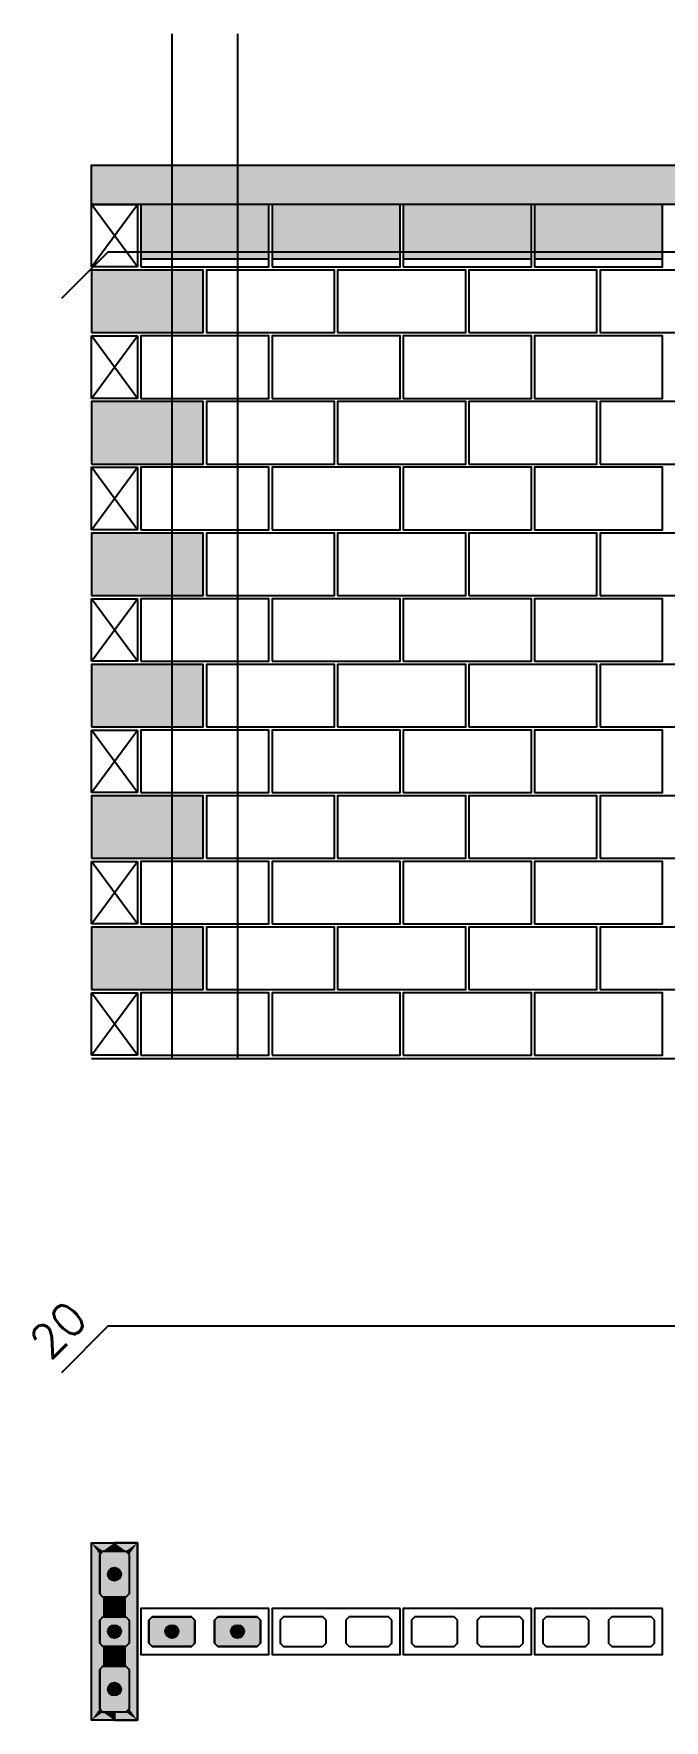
# Model space of a CAD drawing. Extents: x -1.9 to 86, y -1.6 to 60.9.
# Drawn here: x 27.84 to 31.69, y 45.04 to 55.31 of the extents above; entities that cross this region are included whole.
import ezdxf

# ---------------------------------------------------------------- set-up
doc = ezdxf.new("R2010")
doc.units = 0
doc.header["$MEASUREMENT"] = 0
for name, color, linetype in [('PENA_01', 1, 'CONTINUOUS'), ('PENA_02', 2, 'CONTINUOUS'), ('PENA_03', 3, 'CONTINUOUS'), ('PENA_05', 5, 'CONTINUOUS'), ('PENA_09', 254, 'CONTINUOUS'), ('PENA_11', 252, 'CONTINUOUS'), ('PENA_19', 240, 'CONTINUOUS'), ('PENA_21', 100, 'CONTINUOUS')]:
    doc.layers.add(name, color=color, linetype=linetype)
doc.styles.get("Standard").update_dxf_attribs({"font": 'ROMANS.SHX'})

msp = doc.modelspace()

# ---------------------------------------------------------------- linework, layer by layer
at = {"layer": 'PENA_01', "linetype": 'Continuous'}
for p, q in [((28.49561, 53.938789), (29.27561, 53.938789)), ((29.29561, 53.938789), (30.07561, 53.938789)), ((30.09561, 53.938789), (30.87561, 53.938789)), ((30.89561, 53.938789), (31.67561, 53.938789))]:
    msp.add_line(p, q, dxfattribs=at)
for points in [[(28.40561, 46.069815), (28.42561, 46.049815), (28.42561, 45.809815), (28.40561, 45.789815), (28.26561, 45.789815), (28.24561, 45.809815), (28.24561, 46.049815), (28.26561, 46.069815), (28.40561, 46.069815)], [(28.40561, 45.669815), (28.42561, 45.649815), (28.42561, 45.509815), (28.40561, 45.489815), (28.26561, 45.489815), (28.24561, 45.509815), (28.24561, 45.649815), (28.26561, 45.669815), (28.40561, 45.669815)], [(28.82561, 45.649815), (28.80561, 45.669815), (28.56561, 45.669815), (28.54561, 45.649815), (28.54561, 45.509815), (28.56561, 45.489815), (28.80561, 45.489815), (28.82561, 45.509815), (28.82561, 45.649815)], [(29.22561, 45.649815), (29.20561, 45.669815), (28.96561, 45.669815), (28.94561, 45.649815), (28.94561, 45.509815), (28.96561, 45.489815), (29.20561, 45.489815), (29.22561, 45.509815), (29.22561, 45.649815)], [(29.62561, 45.649815), (29.60561, 45.669815), (29.36561, 45.669815), (29.34561, 45.649815), (29.34561, 45.509815), (29.36561, 45.489815), (29.60561, 45.489815), (29.62561, 45.509815), (29.62561, 45.649815)], [(30.02561, 45.649815), (30.00561, 45.669815), (29.76561, 45.669815), (29.74561, 45.649815), (29.74561, 45.509815), (29.76561, 45.489815), (30.00561, 45.489815), (30.02561, 45.509815), (30.02561, 45.649815)], [(30.42561, 45.649815), (30.40561, 45.669815), (30.16561, 45.669815), (30.14561, 45.649815), (30.14561, 45.509815), (30.16561, 45.489815), (30.40561, 45.489815), (30.42561, 45.509815), (30.42561, 45.649815)], [(30.82561, 45.649815), (30.80561, 45.669815), (30.56561, 45.669815), (30.54561, 45.649815), (30.54561, 45.509815), (30.56561, 45.489815), (30.80561, 45.489815), (30.82561, 45.509815), (30.82561, 45.649815)], [(31.22561, 45.649815), (31.20561, 45.669815), (30.96561, 45.669815), (30.94561, 45.649815), (30.94561, 45.509815), (30.96561, 45.489815), (31.20561, 45.489815), (31.22561, 45.509815), (31.22561, 45.649815)], [(31.62561, 45.649815), (31.60561, 45.669815), (31.36561, 45.669815), (31.34561, 45.649815), (31.34561, 45.509815), (31.36561, 45.489815), (31.60561, 45.489815), (31.62561, 45.509815), (31.62561, 45.649815)], [(28.40561, 45.369815), (28.42561, 45.349815), (28.42561, 45.109815), (28.40561, 45.089815), (28.26561, 45.089815), (28.24561, 45.109815), (28.24561, 45.349815), (28.26561, 45.369815), (28.40561, 45.369815)]]:
    msp.add_lwpolyline(points, dxfattribs=at)
at = {"layer": 'PENA_02', "linetype": 'Continuous'}
for p, q in [((28.19561, 53.888789), (28.19561, 54.268789)), ((28.19561, 54.268789), (28.47561, 54.268789)), ((28.47561, 54.268789), (28.47561, 53.888789)), ((28.47561, 53.888789), (28.19561, 53.888789)), ((28.19561, 53.088789), (28.19561, 53.468789)), ((28.19561, 53.468789), (28.47561, 53.468789)), ((28.47561, 53.468789), (28.47561, 53.088789)), ((28.47561, 53.088789), (28.19561, 53.088789)), ((28.19561, 52.288789), (28.19561, 52.668789)), ((28.19561, 52.668789), (28.47561, 52.668789)), ((28.47561, 52.668789), (28.47561, 52.288789)), ((28.47561, 52.288789), (28.19561, 52.288789)), ((28.19561, 51.488789), (28.19561, 51.868789)), ((28.19561, 51.868789), (28.47561, 51.868789)), ((28.47561, 51.868789), (28.47561, 51.488789)), ((28.47561, 51.488789), (28.19561, 51.488789)), ((28.19561, 50.688789), (28.19561, 51.068789)), ((28.19561, 51.068789), (28.47561, 51.068789)), ((28.47561, 51.068789), (28.47561, 50.688789)), ((28.47561, 50.688789), (28.19561, 50.688789)), ((28.19561, 49.888789), (28.19561, 50.268789)), ((28.19561, 50.268789), (28.47561, 50.268789)), ((28.47561, 50.268789), (28.47561, 49.888789)), ((28.47561, 49.888789), (28.19561, 49.888789)), ((28.19561, 49.088789), (28.19561, 49.468789)), ((28.19561, 49.468789), (28.47561, 49.468789)), ((28.47561, 49.468789), (28.47561, 49.088789)), ((28.47561, 49.088789), (28.19561, 49.088789)), ((28.19561, 49.068789), (38.17561, 49.068789)), ((28.19561, 45.039815), (28.19561, 46.119815)), ((28.19561, 46.119815), (28.47561, 46.119815)), ((28.47561, 46.119815), (28.47561, 45.039815)), ((28.47561, 45.039815), (28.19561, 45.039815))]:
    msp.add_line(p, q, dxfattribs=at)
for points in [[(28.19561, 54.268789), (28.19561, 54.508789), (38.17561, 54.508789), (38.17561, 54.268789), (28.19561, 54.268789)], [(28.49561, 53.888789), (29.27561, 53.888789), (29.27561, 54.268789), (28.49561, 54.268789), (28.49561, 53.888789)], [(29.29561, 53.888789), (30.07561, 53.888789), (30.07561, 54.268789), (29.29561, 54.268789), (29.29561, 53.888789)], [(30.09561, 53.888789), (30.87561, 53.888789), (30.87561, 54.268789), (30.09561, 54.268789), (30.09561, 53.888789)], [(30.89561, 53.888789), (31.67561, 53.888789), (31.67561, 54.268789), (30.89561, 54.268789), (30.89561, 53.888789)], [(28.19561, 53.488789), (28.87561, 53.488789), (28.87561, 53.868789), (28.19561, 53.868789), (28.19561, 53.488789)], [(28.89561, 53.488789), (29.67561, 53.488789), (29.67561, 53.868789), (28.89561, 53.868789), (28.89561, 53.488789)], [(29.69561, 53.488789), (30.47561, 53.488789), (30.47561, 53.868789), (29.69561, 53.868789), (29.69561, 53.488789)], [(30.49561, 53.488789), (31.27561, 53.488789), (31.27561, 53.868789), (30.49561, 53.868789), (30.49561, 53.488789)], [(31.29561, 53.488789), (32.07561, 53.488789), (32.07561, 53.868789), (31.29561, 53.868789), (31.29561, 53.488789)], [(28.49561, 53.088789), (29.27561, 53.088789), (29.27561, 53.468789), (28.49561, 53.468789), (28.49561, 53.088789)], [(29.29561, 53.088789), (30.07561, 53.088789), (30.07561, 53.468789), (29.29561, 53.468789), (29.29561, 53.088789)], [(30.09561, 53.088789), (30.87561, 53.088789), (30.87561, 53.468789), (30.09561, 53.468789), (30.09561, 53.088789)], [(30.89561, 53.088789), (31.67561, 53.088789), (31.67561, 53.468789), (30.89561, 53.468789), (30.89561, 53.088789)], [(28.19561, 52.688789), (28.87561, 52.688789), (28.87561, 53.068789), (28.19561, 53.068789), (28.19561, 52.688789)], [(28.89561, 52.688789), (29.67561, 52.688789), (29.67561, 53.068789), (28.89561, 53.068789), (28.89561, 52.688789)], [(29.69561, 52.688789), (30.47561, 52.688789), (30.47561, 53.068789), (29.69561, 53.068789), (29.69561, 52.688789)], [(30.49561, 52.688789), (31.27561, 52.688789), (31.27561, 53.068789), (30.49561, 53.068789), (30.49561, 52.688789)], [(31.29561, 52.688789), (32.07561, 52.688789), (32.07561, 53.068789), (31.29561, 53.068789), (31.29561, 52.688789)], [(28.49561, 52.288789), (29.27561, 52.288789), (29.27561, 52.668789), (28.49561, 52.668789), (28.49561, 52.288789)], [(29.29561, 52.288789), (30.07561, 52.288789), (30.07561, 52.668789), (29.29561, 52.668789), (29.29561, 52.288789)], [(30.09561, 52.288789), (30.87561, 52.288789), (30.87561, 52.668789), (30.09561, 52.668789), (30.09561, 52.288789)], [(30.89561, 52.288789), (31.67561, 52.288789), (31.67561, 52.668789), (30.89561, 52.668789), (30.89561, 52.288789)], [(28.19561, 51.888789), (28.87561, 51.888789), (28.87561, 52.268789), (28.19561, 52.268789), (28.19561, 51.888789)], [(28.89561, 51.888789), (29.67561, 51.888789), (29.67561, 52.268789), (28.89561, 52.268789), (28.89561, 51.888789)], [(29.69561, 51.888789), (30.47561, 51.888789), (30.47561, 52.268789), (29.69561, 52.268789), (29.69561, 51.888789)], [(30.49561, 51.888789), (31.27561, 51.888789), (31.27561, 52.268789), (30.49561, 52.268789), (30.49561, 51.888789)], [(31.29561, 51.888789), (32.07561, 51.888789), (32.07561, 52.268789), (31.29561, 52.268789), (31.29561, 51.888789)], [(28.49561, 51.488789), (29.27561, 51.488789), (29.27561, 51.868789), (28.49561, 51.868789), (28.49561, 51.488789)], [(29.29561, 51.488789), (30.07561, 51.488789), (30.07561, 51.868789), (29.29561, 51.868789), (29.29561, 51.488789)], [(30.09561, 51.488789), (30.87561, 51.488789), (30.87561, 51.868789), (30.09561, 51.868789), (30.09561, 51.488789)], [(30.89561, 51.488789), (31.67561, 51.488789), (31.67561, 51.868789), (30.89561, 51.868789), (30.89561, 51.488789)], [(28.19561, 51.088789), (28.87561, 51.088789), (28.87561, 51.468789), (28.19561, 51.468789), (28.19561, 51.088789)], [(28.89561, 51.088789), (29.67561, 51.088789), (29.67561, 51.468789), (28.89561, 51.468789), (28.89561, 51.088789)], [(29.69561, 51.088789), (30.47561, 51.088789), (30.47561, 51.468789), (29.69561, 51.468789), (29.69561, 51.088789)], [(30.49561, 51.088789), (31.27561, 51.088789), (31.27561, 51.468789), (30.49561, 51.468789), (30.49561, 51.088789)], [(31.29561, 51.088789), (32.07561, 51.088789), (32.07561, 51.468789), (31.29561, 51.468789), (31.29561, 51.088789)], [(28.49561, 50.688789), (29.27561, 50.688789), (29.27561, 51.068789), (28.49561, 51.068789), (28.49561, 50.688789)], [(29.29561, 50.688789), (30.07561, 50.688789), (30.07561, 51.068789), (29.29561, 51.068789), (29.29561, 50.688789)], [(30.09561, 50.688789), (30.87561, 50.688789), (30.87561, 51.068789), (30.09561, 51.068789), (30.09561, 50.688789)], [(30.89561, 50.688789), (31.67561, 50.688789), (31.67561, 51.068789), (30.89561, 51.068789), (30.89561, 50.688789)], [(28.19561, 50.288789), (28.87561, 50.288789), (28.87561, 50.668789), (28.19561, 50.668789), (28.19561, 50.288789)], [(28.89561, 50.288789), (29.67561, 50.288789), (29.67561, 50.668789), (28.89561, 50.668789), (28.89561, 50.288789)], [(29.69561, 50.288789), (30.47561, 50.288789), (30.47561, 50.668789), (29.69561, 50.668789), (29.69561, 50.288789)], [(30.49561, 50.288789), (31.27561, 50.288789), (31.27561, 50.668789), (30.49561, 50.668789), (30.49561, 50.288789)], [(31.29561, 50.288789), (32.07561, 50.288789), (32.07561, 50.668789), (31.29561, 50.668789), (31.29561, 50.288789)], [(28.49561, 49.888789), (29.27561, 49.888789), (29.27561, 50.268789), (28.49561, 50.268789), (28.49561, 49.888789)], [(29.29561, 49.888789), (30.07561, 49.888789), (30.07561, 50.268789), (29.29561, 50.268789), (29.29561, 49.888789)], [(30.09561, 49.888789), (30.87561, 49.888789), (30.87561, 50.268789), (30.09561, 50.268789), (30.09561, 49.888789)], [(30.89561, 49.888789), (31.67561, 49.888789), (31.67561, 50.268789), (30.89561, 50.268789), (30.89561, 49.888789)], [(28.19561, 49.488789), (28.87561, 49.488789), (28.87561, 49.868789), (28.19561, 49.868789), (28.19561, 49.488789)], [(28.89561, 49.488789), (29.67561, 49.488789), (29.67561, 49.868789), (28.89561, 49.868789), (28.89561, 49.488789)], [(29.69561, 49.488789), (30.47561, 49.488789), (30.47561, 49.868789), (29.69561, 49.868789), (29.69561, 49.488789)], [(30.49561, 49.488789), (31.27561, 49.488789), (31.27561, 49.868789), (30.49561, 49.868789), (30.49561, 49.488789)], [(31.29561, 49.488789), (32.07561, 49.488789), (32.07561, 49.868789), (31.29561, 49.868789), (31.29561, 49.488789)], [(28.49561, 49.088789), (29.27561, 49.088789), (29.27561, 49.468789), (28.49561, 49.468789), (28.49561, 49.088789)], [(29.29561, 49.088789), (30.07561, 49.088789), (30.07561, 49.468789), (29.29561, 49.468789), (29.29561, 49.088789)], [(30.09561, 49.088789), (30.87561, 49.088789), (30.87561, 49.468789), (30.09561, 49.468789), (30.09561, 49.088789)], [(30.89561, 49.088789), (31.67561, 49.088789), (31.67561, 49.468789), (30.89561, 49.468789), (30.89561, 49.088789)], [(29.27561, 45.719815), (28.49561, 45.719815), (28.49561, 45.439815), (29.27561, 45.439815), (29.27561, 45.719815)], [(30.07561, 45.719815), (29.29561, 45.719815), (29.29561, 45.439815), (30.07561, 45.439815), (30.07561, 45.719815)], [(30.87561, 45.719815), (30.09561, 45.719815), (30.09561, 45.439815), (30.87561, 45.439815), (30.87561, 45.719815)], [(31.67561, 45.719815), (30.89561, 45.719815), (30.89561, 45.439815), (31.67561, 45.439815), (31.67561, 45.719815)]]:
    msp.add_lwpolyline(points, dxfattribs=at)
at = {"layer": 'PENA_03', "linetype": 'Continuous'}
for p, q in [((28.47561, 53.888789), (28.19561, 54.268789)), ((28.19561, 53.888789), (28.47561, 54.268789)), ((28.47561, 53.088789), (28.19561, 53.468789)), ((28.19561, 53.088789), (28.47561, 53.468789)), ((28.47561, 52.288789), (28.19561, 52.668789)), ((28.19561, 52.288789), (28.47561, 52.668789)), ((28.47561, 51.488789), (28.19561, 51.868789)), ((28.19561, 51.488789), (28.47561, 51.868789)), ((28.47561, 50.688789), (28.19561, 51.068789)), ((28.19561, 50.688789), (28.47561, 51.068789)), ((28.47561, 49.888789), (28.19561, 50.268789)), ((28.19561, 49.888789), (28.47561, 50.268789)), ((28.47561, 49.088789), (28.19561, 49.468789)), ((28.19561, 49.088789), (28.47561, 49.468789))]:
    msp.add_line(p, q, dxfattribs=at)
for points in [[(28.26561, 45.789815), (28.24561, 45.809815), (28.24561, 46.049815), (28.26561, 46.069815), (28.40561, 46.069815), (28.42561, 46.049815), (28.42561, 45.809815), (28.40561, 45.789815), (28.26561, 45.789815)], [(28.42561, 45.509815), (28.40561, 45.489815), (28.26561, 45.489815), (28.24561, 45.509815), (28.24561, 45.649815), (28.26561, 45.669815), (28.40561, 45.669815), (28.42561, 45.649815), (28.42561, 45.509815)], [(28.82561, 45.509815), (28.80561, 45.489815), (28.56561, 45.489815), (28.54561, 45.509815), (28.54561, 45.649815), (28.56561, 45.669815), (28.80561, 45.669815), (28.82561, 45.649815), (28.82561, 45.509815)], [(29.22561, 45.509815), (29.20561, 45.489815), (28.96561, 45.489815), (28.94561, 45.509815), (28.94561, 45.649815), (28.96561, 45.669815), (29.20561, 45.669815), (29.22561, 45.649815), (29.22561, 45.509815)], [(28.26561, 45.089815), (28.24561, 45.109815), (28.24561, 45.349815), (28.26561, 45.369815), (28.40561, 45.369815), (28.42561, 45.349815), (28.42561, 45.109815), (28.40561, 45.089815), (28.26561, 45.089815)]]:
    msp.add_lwpolyline(points, dxfattribs=at)
for centre in [(28.33561, 45.929815), (28.33561, 45.579815), (28.68561, 45.579815), (29.08561, 45.579815), (28.33561, 45.229815)]:
    msp.add_circle(centre, 0.04, dxfattribs=at)
for points in [[(28.37561, 45.929815), (28.31561, 45.964456), (28.298022, 45.943495)], [(28.37561, 45.929815), (28.298022, 45.943495), (28.298022, 45.916134)], [(28.37561, 45.929815), (28.298022, 45.916134), (28.31561, 45.895174)], [(28.37561, 45.929815), (28.342555, 45.969207), (28.31561, 45.964456)], [(28.37561, 45.929815), (28.31561, 45.895174), (28.342555, 45.890422)], [(28.37561, 45.929815), (28.366251, 45.955526), (28.342555, 45.969207)], [(28.37561, 45.929815), (28.342555, 45.890422), (28.366251, 45.904103)], [(28.37561, 45.929815), (28.366251, 45.904103), (28.37561, 45.929815)], [(28.37561, 45.579815), (28.31561, 45.614456), (28.298022, 45.593495)], [(28.37561, 45.579815), (28.342555, 45.619207), (28.31561, 45.614456)], [(28.37561, 45.579815), (28.366251, 45.605526), (28.342555, 45.619207)], [(28.72561, 45.579815), (28.66561, 45.614456), (28.648022, 45.593495)], [(28.72561, 45.579815), (28.692555, 45.619207), (28.66561, 45.614456)], [(28.72561, 45.579815), (28.716251, 45.605526), (28.692555, 45.619207)], [(29.12561, 45.579815), (29.06561, 45.614456), (29.048022, 45.593495)], [(29.12561, 45.579815), (29.092555, 45.619207), (29.06561, 45.614456)], [(29.12561, 45.579815), (29.116251, 45.605526), (29.092555, 45.619207)], [(28.37561, 45.579815), (28.298022, 45.593495), (28.298022, 45.566134)], [(28.37561, 45.579815), (28.298022, 45.566134), (28.31561, 45.545174)], [(28.37561, 45.579815), (28.31561, 45.545174), (28.342555, 45.540422)], [(28.37561, 45.579815), (28.342555, 45.540422), (28.366251, 45.554103)], [(28.37561, 45.579815), (28.366251, 45.554103), (28.37561, 45.579815)], [(28.72561, 45.579815), (28.648022, 45.593495), (28.648022, 45.566134)], [(28.72561, 45.579815), (28.648022, 45.566134), (28.66561, 45.545174)], [(28.72561, 45.579815), (28.66561, 45.545174), (28.692555, 45.540422)], [(28.72561, 45.579815), (28.692555, 45.540422), (28.716251, 45.554103)], [(28.72561, 45.579815), (28.716251, 45.554103), (28.72561, 45.579815)], [(29.12561, 45.579815), (29.048022, 45.593495), (29.048022, 45.566134)], [(29.12561, 45.579815), (29.048022, 45.566134), (29.06561, 45.545174)], [(29.12561, 45.579815), (29.06561, 45.545174), (29.092555, 45.540422)], [(29.12561, 45.579815), (29.092555, 45.540422), (29.116251, 45.554103)], [(29.12561, 45.579815), (29.116251, 45.554103), (29.12561, 45.579815)], [(28.37561, 45.229815), (28.31561, 45.264456), (28.298022, 45.243495)], [(28.37561, 45.229815), (28.298022, 45.243495), (28.298022, 45.216134)], [(28.37561, 45.229815), (28.298022, 45.216134), (28.31561, 45.195174)], [(28.37561, 45.229815), (28.342555, 45.269207), (28.31561, 45.264456)], [(28.37561, 45.229815), (28.31561, 45.195174), (28.342555, 45.190422)], [(28.37561, 45.229815), (28.366251, 45.255526), (28.342555, 45.269207)], [(28.37561, 45.229815), (28.342555, 45.190422), (28.366251, 45.204103)], [(28.37561, 45.229815), (28.366251, 45.204103), (28.37561, 45.229815)]]:
    msp.add_solid(points, dxfattribs=at)
at = {"layer": 'PENA_05', "linetype": 'Continuous'}
for p, q in [((28.29561, 53.978789), (28.012767, 53.695946)), ((38.07561, 53.978789), (28.29561, 53.978789)), ((28.29561, 47.438501), (28.012767, 47.155658)), ((38.07561, 47.438501), (28.29561, 47.438501))]:
    msp.add_line(p, q, dxfattribs=at)
for points in [[(28.68561, 55.308789), (28.68561, 49.068789)], [(29.08561, 55.308789), (29.08561, 49.068789)]]:
    msp.add_lwpolyline(points, dxfattribs=at)
at = {"layer": 'PENA_09', "linetype": 'Continuous'}
for points in [[(28.49561, 53.938789), (29.27561, 53.938789), (29.27561, 54.268789), (28.49561, 54.268789), (28.49561, 53.938789)], [(29.29561, 53.938789), (30.07561, 53.938789), (30.07561, 54.268789), (29.29561, 54.268789), (29.29561, 53.938789)], [(30.09561, 53.938789), (30.87561, 53.938789), (30.87561, 54.268789), (30.09561, 54.268789), (30.09561, 53.938789)], [(30.89561, 53.938789), (31.67561, 53.938789), (31.67561, 54.268789), (30.89561, 54.268789), (30.89561, 53.938789)]]:
    msp.add_lwpolyline(points, dxfattribs=at)
for points in [[(28.49561, 53.938789), (29.27561, 53.938789), (29.27561, 54.268789)], [(28.49561, 53.938789), (29.27561, 54.268789), (28.49561, 54.268789)], [(28.49561, 53.938789), (28.49561, 54.268789), (28.49561, 53.938789)], [(29.29561, 53.938789), (30.07561, 53.938789), (30.07561, 54.268789)], [(29.29561, 53.938789), (30.07561, 54.268789), (29.29561, 54.268789)], [(29.29561, 53.938789), (29.29561, 54.268789), (29.29561, 53.938789)], [(30.09561, 53.938789), (30.87561, 53.938789), (30.87561, 54.268789)], [(30.09561, 53.938789), (30.87561, 54.268789), (30.09561, 54.268789)], [(30.09561, 53.938789), (30.09561, 54.268789), (30.09561, 53.938789)], [(30.89561, 53.938789), (31.67561, 53.938789), (31.67561, 54.268789)], [(30.89561, 53.938789), (31.67561, 54.268789), (30.89561, 54.268789)], [(30.89561, 53.938789), (30.89561, 54.268789), (30.89561, 53.938789)]]:
    msp.add_solid(points, dxfattribs=at)
at = {"layer": 'PENA_11', "linetype": 'Continuous'}
for points in [[(28.19561, 54.268789), (28.19561, 54.508789), (38.17561, 54.508789)], [(28.19561, 54.268789), (38.17561, 54.508789), (38.17561, 54.268789)], [(28.19561, 54.268789), (38.17561, 54.268789), (28.19561, 54.268789)], [(28.26561, 45.789815), (28.24561, 46.049815), (28.26561, 46.069815)], [(28.26561, 45.789815), (28.24561, 45.809815), (28.24561, 46.049815)], [(28.26561, 45.789815), (28.26561, 46.069815), (28.40561, 46.069815)], [(28.26561, 45.789815), (28.40561, 46.069815), (28.42561, 46.049815)], [(28.26561, 45.789815), (28.42561, 46.049815), (28.42561, 45.809815)], [(28.26561, 45.789815), (28.42561, 45.809815), (28.40561, 45.789815)], [(28.26561, 45.789815), (28.40561, 45.789815), (28.26561, 45.789815)], [(28.42561, 45.509815), (28.24561, 45.649815), (28.26561, 45.669815)], [(28.42561, 45.509815), (28.24561, 45.509815), (28.24561, 45.649815)], [(28.42561, 45.509815), (28.26561, 45.669815), (28.40561, 45.669815)], [(28.42561, 45.509815), (28.40561, 45.669815), (28.42561, 45.649815)], [(28.42561, 45.509815), (28.42561, 45.649815), (28.42561, 45.509815)], [(28.82561, 45.509815), (28.54561, 45.649815), (28.56561, 45.669815)], [(28.82561, 45.509815), (28.54561, 45.509815), (28.54561, 45.649815)], [(28.82561, 45.509815), (28.56561, 45.669815), (28.80561, 45.669815)], [(28.82561, 45.509815), (28.80561, 45.669815), (28.82561, 45.649815)], [(28.82561, 45.509815), (28.82561, 45.649815), (28.82561, 45.509815)], [(29.22561, 45.509815), (28.94561, 45.649815), (28.96561, 45.669815)], [(29.22561, 45.509815), (28.94561, 45.509815), (28.94561, 45.649815)], [(29.22561, 45.509815), (28.96561, 45.669815), (29.20561, 45.669815)], [(29.22561, 45.509815), (29.20561, 45.669815), (29.22561, 45.649815)], [(29.22561, 45.509815), (29.22561, 45.649815), (29.22561, 45.509815)], [(28.42561, 45.509815), (28.26561, 45.489815), (28.24561, 45.509815)], [(28.42561, 45.509815), (28.40561, 45.489815), (28.26561, 45.489815)], [(28.82561, 45.509815), (28.56561, 45.489815), (28.54561, 45.509815)], [(28.82561, 45.509815), (28.80561, 45.489815), (28.56561, 45.489815)], [(29.22561, 45.509815), (28.96561, 45.489815), (28.94561, 45.509815)], [(29.22561, 45.509815), (29.20561, 45.489815), (28.96561, 45.489815)], [(28.26561, 45.089815), (28.24561, 45.349815), (28.26561, 45.369815)], [(28.26561, 45.089815), (28.24561, 45.109815), (28.24561, 45.349815)], [(28.26561, 45.089815), (28.26561, 45.369815), (28.40561, 45.369815)], [(28.26561, 45.089815), (28.40561, 45.369815), (28.42561, 45.349815)], [(28.26561, 45.089815), (28.42561, 45.349815), (28.42561, 45.109815)], [(28.26561, 45.089815), (28.42561, 45.109815), (28.40561, 45.089815)], [(28.26561, 45.089815), (28.40561, 45.089815), (28.26561, 45.089815)]]:
    msp.add_solid(points, dxfattribs=at)
at = {"layer": 'PENA_19', "linetype": 'Continuous'}
for points in [[(28.33561, 46.119815), (28.33561, 46.069815), (28.26561, 46.069815), (28.24561, 46.049815), (28.24561, 45.809815), (28.26561, 45.789815), (28.33561, 45.789815), (28.33561, 45.669815), (28.26561, 45.669815), (28.24561, 45.649815), (28.24561, 45.509815), (28.26561, 45.489815), (28.33561, 45.489815), (28.33561, 45.369815), (28.26561, 45.369815), (28.24561, 45.349815), (28.24561, 45.109815), (28.26561, 45.089815), (28.33561, 45.089815), (28.33561, 45.039815), (28.19561, 45.039815), (28.19561, 46.119815), (28.33561, 46.119815)], [(28.33561, 46.119815), (28.33561, 46.069815), (28.40561, 46.069815), (28.42561, 46.049815), (28.42561, 45.809815), (28.40561, 45.789815), (28.33561, 45.789815), (28.33561, 45.669815), (28.40561, 45.669815), (28.42561, 45.649815), (28.42561, 45.509815), (28.40561, 45.489815), (28.33561, 45.489815), (28.33561, 45.369815), (28.40561, 45.369815), (28.42561, 45.349815), (28.42561, 45.109815), (28.40561, 45.089815), (28.33561, 45.089815), (28.33561, 45.039815), (28.47561, 45.039815), (28.47561, 46.119815), (28.33561, 46.119815)]]:
    msp.add_lwpolyline(points, dxfattribs=at)
for points in [[(28.26561, 46.069815), (28.24561, 46.049815), (28.19561, 46.119815)], [(28.26561, 46.069815), (28.19561, 46.119815), (28.33561, 46.119815)], [(28.19561, 46.119815), (28.24561, 46.049815), (28.19561, 45.039815)], [(28.26561, 46.069815), (28.33561, 46.119815), (28.33561, 46.069815)], [(28.33561, 46.119815), (28.40561, 46.069815), (28.47561, 46.119815)], [(28.33561, 46.119815), (28.33561, 46.069815), (28.40561, 46.069815)], [(28.47561, 46.119815), (28.40561, 46.069815), (28.42561, 46.049815)], [(28.47561, 46.119815), (28.42561, 46.049815), (28.47561, 45.039815)], [(28.19561, 45.039815), (28.24561, 46.049815), (28.24561, 45.109815)], [(28.24561, 45.109815), (28.24561, 46.049815), (28.24561, 45.809815)], [(28.47561, 45.039815), (28.42561, 46.049815), (28.42561, 45.809815)], [(28.24561, 45.809815), (28.24561, 45.109815), (28.24561, 45.649815)], [(28.26561, 45.789815), (28.24561, 45.649815), (28.24561, 45.809815)], [(28.42561, 45.649815), (28.42561, 45.809815), (28.40561, 45.789815)], [(28.47561, 45.039815), (28.42561, 45.809815), (28.42561, 45.649815)], [(28.26561, 45.669815), (28.24561, 45.649815), (28.26561, 45.789815)], [(28.26561, 45.669815), (28.26561, 45.789815), (28.33561, 45.789815)], [(28.26561, 45.669815), (28.33561, 45.789815), (28.33561, 45.669815)], [(28.40561, 45.789815), (28.33561, 45.789815), (28.40561, 45.669815)], [(28.33561, 45.789815), (28.33561, 45.669815), (28.40561, 45.669815)], [(28.42561, 45.649815), (28.40561, 45.789815), (28.40561, 45.669815)], [(28.24561, 45.649815), (28.24561, 45.109815), (28.24561, 45.509815)], [(28.42561, 45.509815), (28.47561, 45.039815), (28.42561, 45.649815)], [(28.24561, 45.109815), (28.24561, 45.349815), (28.24561, 45.509815)], [(28.26561, 45.489815), (28.24561, 45.349815), (28.24561, 45.509815)], [(28.40561, 45.489815), (28.42561, 45.349815), (28.42561, 45.509815)], [(28.42561, 45.349815), (28.47561, 45.039815), (28.42561, 45.509815)], [(28.26561, 45.489815), (28.26561, 45.369815), (28.24561, 45.349815)], [(28.33561, 45.489815), (28.26561, 45.369815), (28.26561, 45.489815)], [(28.33561, 45.489815), (28.33561, 45.369815), (28.26561, 45.369815)], [(28.33561, 45.489815), (28.40561, 45.369815), (28.40561, 45.489815)], [(28.40561, 45.369815), (28.33561, 45.489815), (28.33561, 45.369815)], [(28.40561, 45.369815), (28.42561, 45.349815), (28.40561, 45.489815)], [(28.47561, 45.039815), (28.42561, 45.349815), (28.42561, 45.109815)], [(28.26561, 45.089815), (28.19561, 45.039815), (28.24561, 45.109815)], [(28.33561, 45.039815), (28.19561, 45.039815), (28.26561, 45.089815)], [(28.33561, 45.089815), (28.33561, 45.039815), (28.26561, 45.089815)], [(28.47561, 45.039815), (28.40561, 45.089815), (28.33561, 45.089815)], [(28.47561, 45.039815), (28.33561, 45.089815), (28.33561, 45.039815)], [(28.47561, 45.039815), (28.42561, 45.109815), (28.40561, 45.089815)]]:
    msp.add_solid(points, dxfattribs=at)
at = {"layer": 'PENA_21', "linetype": 'Continuous'}
for points in [[(28.19561, 53.488789), (28.87561, 53.488789), (28.87561, 53.868789), (28.19561, 53.868789), (28.19561, 53.488789)], [(28.19561, 52.688789), (28.87561, 52.688789), (28.87561, 53.068789), (28.19561, 53.068789), (28.19561, 52.688789)], [(28.19561, 51.888789), (28.87561, 51.888789), (28.87561, 52.268789), (28.19561, 52.268789), (28.19561, 51.888789)], [(28.19561, 51.088789), (28.87561, 51.088789), (28.87561, 51.468789), (28.19561, 51.468789), (28.19561, 51.088789)], [(28.19561, 50.288789), (28.87561, 50.288789), (28.87561, 50.668789), (28.19561, 50.668789), (28.19561, 50.288789)], [(28.19561, 49.488789), (28.87561, 49.488789), (28.87561, 49.868789), (28.19561, 49.868789), (28.19561, 49.488789)]]:
    msp.add_lwpolyline(points, dxfattribs=at)
for points in [[(28.19561, 53.488789), (28.87561, 53.488789), (28.87561, 53.868789)], [(28.19561, 53.488789), (28.87561, 53.868789), (28.19561, 53.868789)], [(28.19561, 53.488789), (28.19561, 53.868789), (28.19561, 53.488789)], [(28.19561, 52.688789), (28.87561, 52.688789), (28.87561, 53.068789)], [(28.19561, 52.688789), (28.87561, 53.068789), (28.19561, 53.068789)], [(28.19561, 52.688789), (28.19561, 53.068789), (28.19561, 52.688789)], [(28.19561, 51.888789), (28.87561, 51.888789), (28.87561, 52.268789)], [(28.19561, 51.888789), (28.87561, 52.268789), (28.19561, 52.268789)], [(28.19561, 51.888789), (28.19561, 52.268789), (28.19561, 51.888789)], [(28.19561, 51.088789), (28.87561, 51.088789), (28.87561, 51.468789)], [(28.19561, 51.088789), (28.87561, 51.468789), (28.19561, 51.468789)], [(28.19561, 51.088789), (28.19561, 51.468789), (28.19561, 51.088789)], [(28.19561, 50.288789), (28.87561, 50.288789), (28.87561, 50.668789)], [(28.19561, 50.288789), (28.87561, 50.668789), (28.19561, 50.668789)], [(28.19561, 50.288789), (28.19561, 50.668789), (28.19561, 50.288789)], [(28.19561, 49.488789), (28.87561, 49.488789), (28.87561, 49.868789)], [(28.19561, 49.488789), (28.87561, 49.868789), (28.19561, 49.868789)], [(28.19561, 49.488789), (28.19561, 49.868789), (28.19561, 49.488789)]]:
    msp.add_solid(points, dxfattribs=at)

# ---------------------------------------------------------------- texts
at = {"layer": 'PENA_03', "linetype": 'Continuous'}
msp.add_text('20', height=0.2, rotation=45, dxfattribs=at).set_placement((27.942056, 47.226369))

doc.saveas('drawing.dxf')
